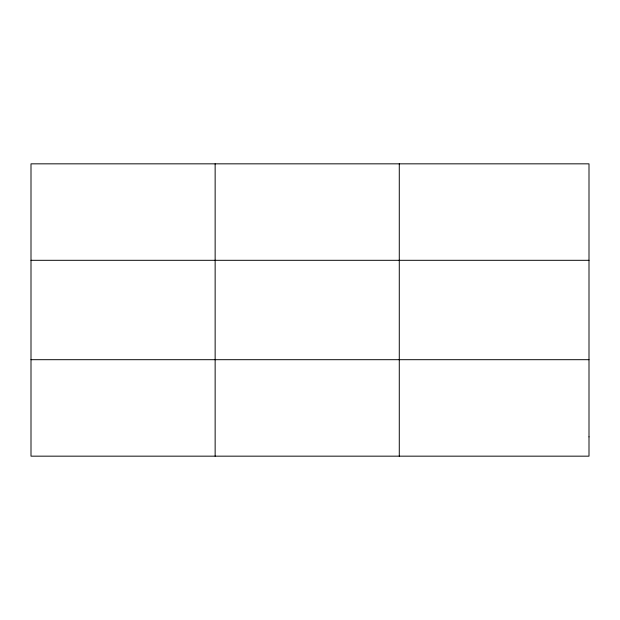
<?xml version="1.0" encoding="UTF-8"?>
<svg xmlns="http://www.w3.org/2000/svg" width="620" height="620" viewBox="0 0 620 620"><rect width="100%" height="100%" fill="white"/><g stroke="black" fill="none" stroke-linecap="round" stroke-linejoin="round"><path stroke-width="0.93" d="M215.14 163.835L215.14 456.165M399.28 163.835L399.28 456.165M31 260.307L589 260.307M31 359.693L589 359.693M589 436.868L589 456.165L31 456.165L31 163.835L589 163.835L589 436.868"/></g></svg>
